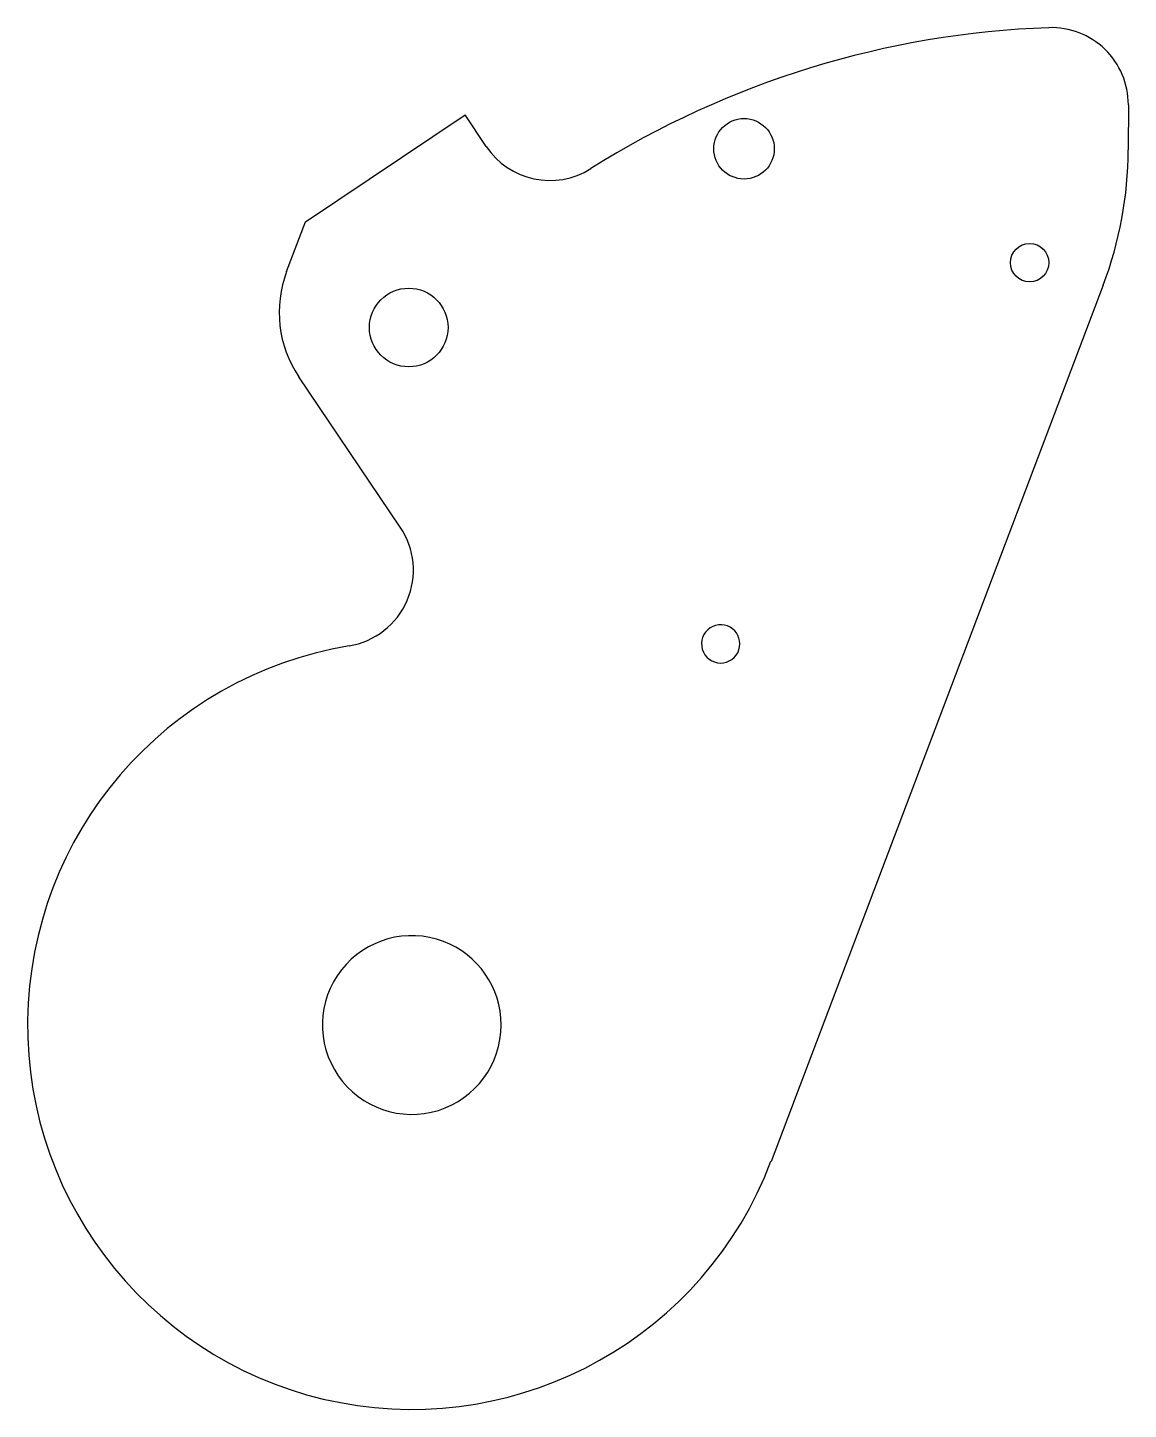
# Model space of a CAD drawing. Header units: millimetres. Extents: x -73 to 109, y -76 to 153.
import ezdxf

# ---------------------------------------------------------------- set-up
doc = ezdxf.new("R2010")
doc.units = ezdxf.units.MM
doc.layers.add('CutProfile', color=7, linetype='CONTINUOUS')

msp = doc.modelspace()

# ---------------------------------------------------------------- linework, layer by layer
at = {"layer": 'CutProfile'}
for p, q in [((108.53, 139.83), (108.51, 132.36)), ((-27.48, 120.47), (-1.11, 138.14)), ((2.36, 132.95), (-1.11, 138.14)), ((-30.59, 112.28), (-27.48, 120.47)), ((104.38, 110.02), (49.47, -34.76)), ((-11.82, 70.05), (-28.57, 94.87))]:
    msp.add_line(p, q, dxfattribs=at)
for centre, radius in [((45.01, 132.55), 5), ((92.21, 113.73), 3.17), ((-10.42, 103.02), 6.5)]:
    msp.add_circle(centre, radius, dxfattribs=at)
for centre, radius, start, end in [((100.8, 0.25), 152.4, 92.0365, 122.1605), ((95.83, 139.86), 12.7, -0.1646, 92.0365), ((12.92, 140.02), 12.7, -146.1774, -57.8395), ((45.01, 132.55), 63.5, -20.7725, -0.1646), ((-12.78, 105.52), 19.05, 159.2275, -145.9816), ((-22.34, 62.94), 12.7, -80.6059, 34.0184), ((41.15, 50.75), 3.17, 69.2275, 0), ((41.15, 50.75), 3.17, 0, 69.2275), ((-9.91, -12.23), 63.5, 99.3941, -20.7725), ((-9.91, -12.23), 14.77, 69.2275, 0), ((-9.91, -12.23), 14.77, 0, 69.2275)]:
    msp.add_arc(centre, radius, start, end, dxfattribs=at)

doc.saveas('drawing.dxf')
